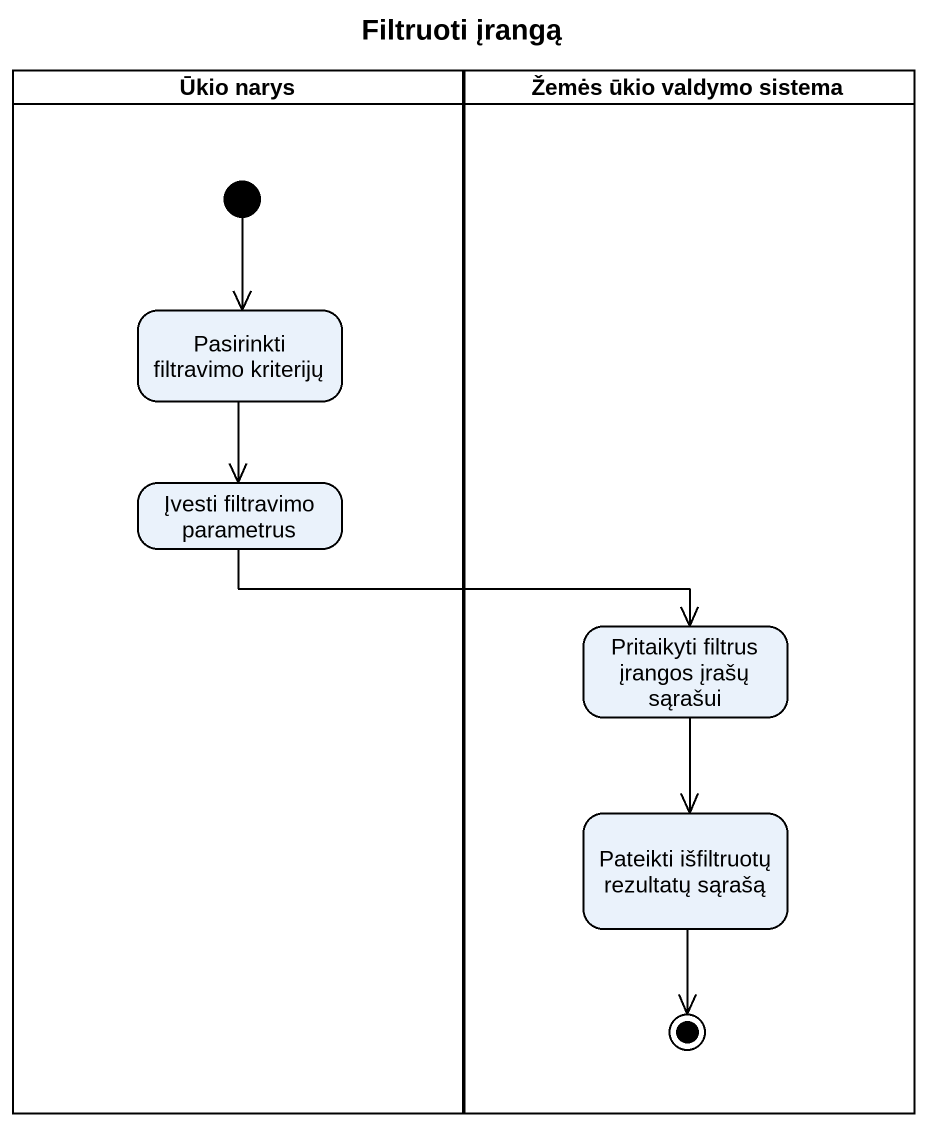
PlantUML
@startuml
title Filtruoti įrangą
hide empty description
state "Ūkio narys" as Ūkio_narys <<partition>> {
  state "Pasirinkti filtravimo kriterijų" as Pasirinkti_filtravimo
  state "Įvesti filtravimo parametrus" as Įvesti_filtravimo_parametrus
  [*] --> Pasirinkti_filtravimo
}
state "Žemės ūkio valdymo sistema" as Žemės_ūkio_valdymo_sistema <<partition>> {
  state "Pritaikyti filtrus įrangos įrašų sąrašui" as Pritaikyti_filtrus_įrangos
  state "Pateikti išfiltruotų rezultatų sąrašą" as Pateikti_išfiltruotų
  Pateikti_išfiltruotų --> [*]
}
Pasirinkti_filtravimo --> Įvesti_filtravimo_parametrus
Įvesti_filtravimo_parametrus -right-> Pritaikyti_filtrus_įrangos
Pritaikyti_filtrus_įrangos --> Pateikti_išfiltruotų
@enduml
